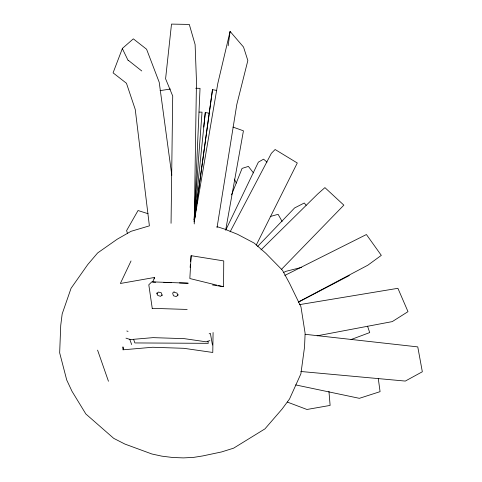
<?xml version="1.0" encoding="UTF-8"?>
<svg xmlns="http://www.w3.org/2000/svg" width="482" height="482" viewBox="0 0 482 482"><rect width="100%" height="100%" fill="white"/><g stroke="black" fill="none" stroke-linecap="round" stroke-linejoin="round"><path stroke-width="0.72" d="M218.352 285.519L223.564 286.7L223.75 260.919L191.143 255.689L190.637 261.545M171.05 223.305L172.713 96.026L165.591 78.783L171.502 24.1L189.293 24.425L195.108 44.531L196.475 81.253L194.24 223.943M213.08 332.502L212.779 352.469L183.787 348.305L152.547 347.263L122.946 349.818L122.952 346.847L123.561 349.673M217.02 227.727L236.813 104.461L247.844 60.539L243.537 47.061L230.089 31.408L217.798 83.507L194.198 221.786L200.03 88.339L195.692 88.248M191.143 255.689L189.836 278.536L216.888 285.157M154.354 278.945L154.463 277.475L120.355 283.482L131.032 260.961M194.023 219.876L194.354 215.388M194.469 213.888L202.036 112.161L199.06 112.095M190.137 267.402L190.39 264.473M194.234 219.894L205.296 112.499L209.676 113.318M203.735 127.061L205.296 112.499M216.737 90.459L212.49 89.652L194.493 219.919M228.149 45.844L230.089 31.408M194.198 221.786L212.49 89.652M225.763 229.607L243.44 130.815L232.939 127.061M122.452 48.302L113.077 72.842L126.459 83.272L135.249 109.456L149.39 225.853L130.996 231.33L117.222 239.205L97.641 252.948L87.772 264.534L71.053 288.302L62.172 313.933L60.732 325.41L59.666 352.842L66.721 380.009L72.005 391.306L85.856 413.984L113.728 438.361L124.874 444.055L151.89 453.99L161.88 456.159L172.61 457.484L183.431 457.9L193.68 457.376L202.717 455.936L221.593 451.935L233.631 448.164L264.937 428.884L282.054 409.085L289.507 399.018L300.882 373.845L304.534 347.076L305.118 333.333L300.973 306.847L289.525 283.296L282.476 270.288L265.823 253.297L254.189 243.085L237.536 234.306L224.479 229.052L216.942 226.63M154.463 277.475L152.661 282.121L155.638 282.211M231.517 194.891L242.085 168.387L248.387 166.411L253.484 172.918M225.684 230.239L258.376 162.133L263.582 159.168L266.992 162.127M256.249 245.115L297.286 163L275.12 149.51L271.372 153.312L230.095 231.842M257.635 246.453L294.598 207.941L304.281 203.006L306.118 205.302M281.44 269.378L343.853 205.151L324.916 187.625L317.602 194.101L260.985 249.899M156.499 293.93L158.542 292.032L161.368 292.851L162.151 295.562M162.127 294.9L160.602 296.316L157.789 295.502L157.005 292.797M174.183 291.646L172.652 293.062L173.424 295.767L176.237 296.581L178.28 294.695M298.316 302.021L367.874 265.178L381.31 255.37L366.41 234.529L284.814 275.439M283.765 272.414L285.766 271.366L301.599 267.383M298.322 302.208L349.342 275.523M351.035 339.557L369.706 332.58L367.555 326.163M209.152 333.827L210.393 333.423L212.454 345.016M209.851 340.629L206.121 341.816L184.419 338.665L153.065 337.635L130.381 339.581L125.965 338.147M270.257 216.526L278.096 214.303L282.115 221.473M317.09 335.821L392.27 321.608L408.001 311.649L397.903 288.308L299.545 304.624M160.06 90.64L170.459 89.019M163.838 282.458L171.291 282.681M179.485 282.934L187.685 283.181M152.167 308.329L187.167 309.444M300.822 371.489L405.296 381.075L422.334 371.767L417.767 346.895L305.208 334.309M212.514 284.983L223.564 286.7M295.689 384.913L359.367 398.325L380.075 391.655L378.268 378.406M174.249 292.297L177.075 293.116L177.846 295.834M148.004 213.689L138.033 210.526L126.603 230.607L127.495 233.463M126.796 330.983L128.055 331.393M287.362 402.084L306.95 409.477L330.122 405.416L328.941 391.282M188.426 283.205L151.812 281.843L148.799 284.784L152.246 308.341M128.254 60.256L141.756 70.962M128.098 60.461L122.295 48.501L133.333 38.849L146.588 49.236L159.211 82.277L171.803 175.231M234.391 179.045L236.319 183.118M129.706 339.135L131.646 344.57M133.641 339.436L134.864 342.937L208.29 343.329L207.881 341.154M97.581 350.131L108.456 381.256"/></g></svg>
